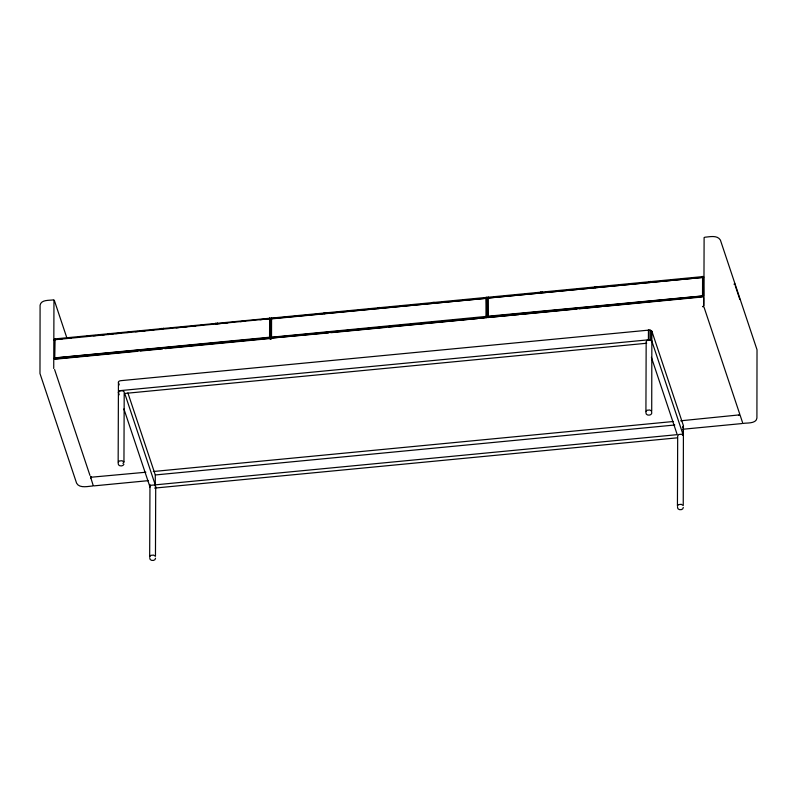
<?xml version="1.0" encoding="UTF-8"?>
<svg xmlns="http://www.w3.org/2000/svg" width="797" height="797" viewBox="0 0 797 797"><rect width="100%" height="100%" fill="white"/><g stroke="black" fill="none" stroke-linecap="round" stroke-linejoin="round"><path stroke-width="1.2" d="M54.306 340.12L54.465 339.104L54.465 339.93M164.929 348.658L269.735 338.566L270.711 337.649L270.771 318.69L269.635 318.252L55.093 338.884L54.724 359.357L55.033 357.853L269.565 337.221L271.199 338.436M118.155 463.346C117.787 466.394 123.077 466.843 123.933 464.233M683.477 435.461L681.574 434.235L678.675 434.514L677.679 436.019L677.44 506.115L678.426 504.611L681.325 504.332L683.238 505.557L683.428 425.718L651.866 331.233L649.963 330.008L120.805 380.677A2.949 1.604 0.2 0 0 118.434 382.53L118.155 462.519L119.151 461.015L122.051 460.736L123.953 461.961L122.957 463.465M123.953 461.961L124.202 391.865L122.29 390.64L119.391 390.919L118.404 392.423L119.191 394.784M149.736 557.91C149.278 561.218 155.644 561.407 155.535 558.179M149.975 484.446L149.667 556.874L150.663 555.37L153.562 555.091L155.465 556.316L155.714 486.22L153.811 484.994L150.912 485.273L149.916 486.778M651.388 357.315L677.221 434.654L155.256 484.855L155.295 474.962L127.889 392.921M55.113 358.829L269.635 338.197C270.91 338.586 268.997 338.486 269.565 337.221L269.635 318.252M269.944 337.221L270.014 319.079M270.014 338.237L270.362 319.169M270.562 337.46L270.93 319.109L270.86 337.251L271.588 338.237L270.711 339.094M480.043 318.342L487.037 317.256L271.518 337.52L271.568 318.063L486.1 297.44L487.236 297.869L488.043 297.251L702.575 276.619L703.721 277.047M486.1 297.44L486.2 317.754L486.778 316.489L486.489 298.267L486.409 316.409L270.293 337.31M518.967 314.606L487.664 317.505L487.027 316.638L486.837 298.347M487.037 317.256L487.405 298.297L488.033 298.078L703.542 277.346L703.522 296.444C701.928 296.863 703.631 297.201 702.585 296.564L487.664 317.505L487.674 298.148M488.153 317.565L488.043 297.251M645.919 412.597C645.53 416.323 652.823 415.855 651.717 412.039M118.404 392.423L119.391 390.919L120.775 390.57L648.409 339.831L648.449 329.938M683.398 435.62L651.836 341.126L649.934 339.901L649.963 330.008M651.189 340.379L651.219 330.476M651.866 331.233L651.717 411.212L649.814 409.987L646.915 410.266L645.919 411.77L646.168 341.674L647.164 340.17L650.063 339.891L651.966 341.116M677.5 507.151C677.042 510.459 683.408 510.658 683.298 507.42M683.278 435.202L683.428 425.718M488.003 316.698L702.536 296.066L702.575 276.619M703.163 296.145L703.313 277.525L703.512 295.826L487.973 316.22M703.602 305.909L703.631 297.67M54.306 339.502L55.093 338.884M270.771 318.69L271.568 318.063M734.416 283.433L734.983 284.888L734.515 284.3M486.738 316.957L486.04 316.409M90.489 476.775L91.466 477.353L90.479 476.985M54.306 340.329L54.126 339.801L271.588 318.551L487.106 298.287M702.575 277.446L487.385 298.088M53.728 368.493L53.967 300.051M487.664 317.505L487.186 316.628M742.645 422.808L740.014 414.918M704.11 237.526L703.871 305.968M54.724 359.248L54.236 358.471L55.033 357.853L54.455 358.53M270.86 337.251L271.508 337.031M487.346 316.439L487.037 316.638M54.126 339.801L55.103 338.605M270.771 319.507L271.568 317.794M703.163 296.783L702.595 296.564L703.173 296.145M486.688 317.595L271.598 338.008L270.711 339.303L269.645 338.416L270.552 339.114M743.372 423.456C745.105 422.639 756.363 424.223 756.911 418.076L757.02 349.753L720.398 240.086C717.28 234.796 709.549 236.878 704.717 237.227M682.441 427.222L683.308 426.544M92.512 486.05C89.623 485.911 79.57 488.969 76.602 483.201L39.98 373.534L40.089 305.211C41.095 299.433 49.384 300.608 53.389 299.861M271.279 338.117L328.394 332.937M55.103 358.829L54.236 358.471M738.869 415.207L739.267 414.898L680.688 420.796M109.219 333.405L108.243 334.601L107.585 333.564M163.335 328.205L162.359 329.39L161.701 328.354M217.451 322.994L216.475 324.19L215.818 323.154M325.684 312.593L324.708 313.779L324.05 312.743M379.8 307.383L378.824 308.578L378.167 307.542M433.917 302.183L432.94 303.368L432.283 302.342M488.043 296.972L487.246 298.696L486.399 297.132M542.159 291.772L541.193 292.967L540.525 291.931M596.276 286.561L595.309 287.757L594.642 286.721M650.392 281.361L649.425 282.556L648.758 281.52M488.043 298.068L271.558 318.89M57.733 339.173L62.674 338.695M68.831 338.107L71.302 337.868M86.086 336.444L88.557 336.204M93.488 335.736L95.959 335.497M102.116 334.909L104.586 334.66M110.753 334.073L113.224 333.833M115.685 333.604L120.616 333.126M126.773 332.538L129.253 332.289M135.41 331.701L137.881 331.462M142.802 330.994L145.273 330.755M151.44 330.167L153.911 329.918M160.067 329.33L162.538 329.091M176.097 327.796L178.568 327.547M182.264 327.198L187.195 326.72M193.352 326.132L195.833 325.893M200.754 325.425L203.225 325.176M215.549 324L220.49 323.522M225.412 323.054L227.882 322.805M240.206 321.629L245.147 321.151M259.932 319.727L262.412 319.487M264.863 319.258L269.804 318.78M734.047 284.25L735.013 284.16M269.585 337.699L54.395 358.072M56.428 359.088L137.811 351.258M140.272 351.029L162.468 348.887M330.855 332.698L386.346 327.368M388.797 327.119L477.582 318.591M521.437 314.367L576.918 309.037M579.379 308.788L601.576 306.666M604.036 306.417L701.45 297.062M646.696 343.248L124.73 393.449L155.256 484.855M145.871 472.232L90.828 477.254M153.303 471.515L673.256 421.513M155.295 474.962L674.79 425M93.707 485.901L148.152 480.671M682.74 429.264L742.137 423.546M154.628 488.093L677.311 437.832M702.874 276.31L703.542 277.346M269.934 317.953L270.591 318.989M91.466 477.353L90.758 476.925M648.409 339.831L649.934 339.901M702.506 295.587L703.502 295.826M269.555 337.221L270.303 337.31M702.964 276.619L703.582 276.858M486.479 297.44L487.097 297.68M270.014 318.262L270.631 318.491M93.219 485.602L90.639 477.234L90.768 478.25M735.352 285.993L739.775 299.254M704 307.084L739.755 414.131M118.434 382.53L119.221 384.891M123.914 408.941L149.966 486.917M54.316 300.339L66.928 338.107M54.594 369.539L89.961 475.41M703.123 306.676L702.546 306.456L703.123 306.676"/></g></svg>
